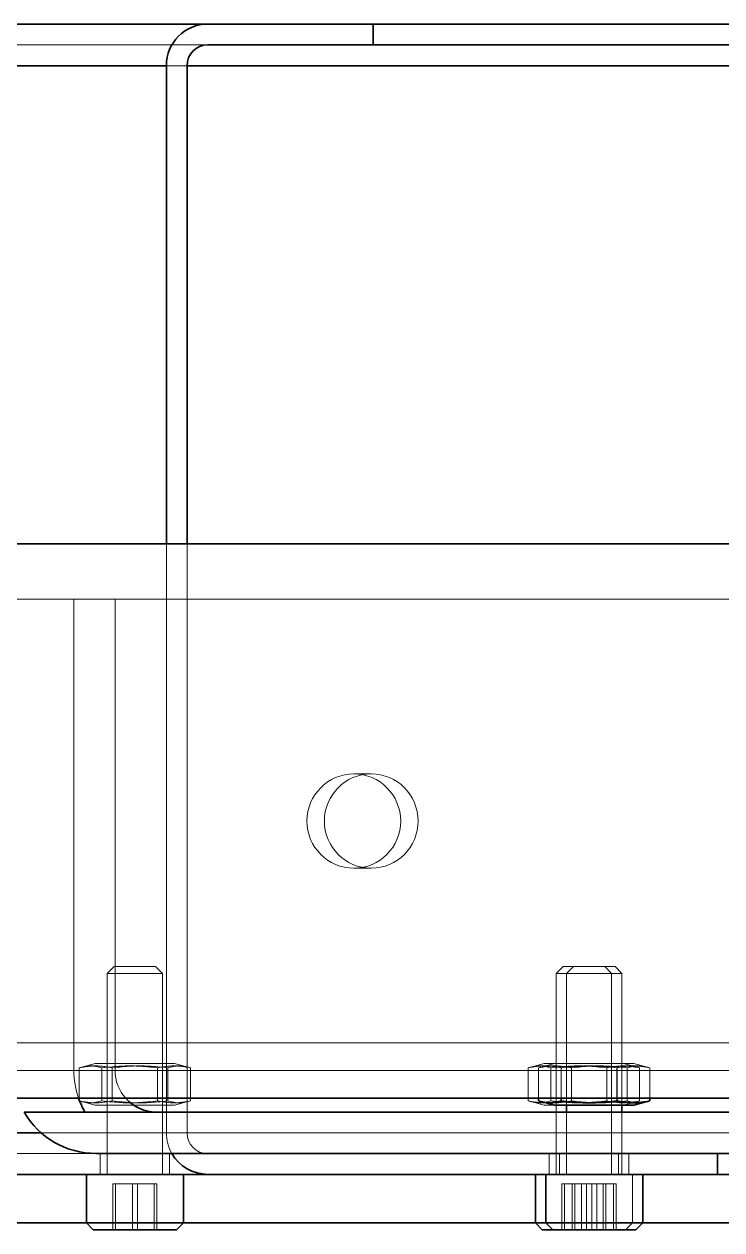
# Model space of a CAD drawing. Header units: millimetres. Extents: x 6115 to 12360, y 7255 to 12668.
# Drawn here: x 9468.5 to 9518.8, y 11611 to 11698 of the extents above; entities that cross this region are included whole.
import ezdxf

# ---------------------------------------------------------------- set-up
doc = ezdxf.new("R2010")
doc.units = ezdxf.units.MM
doc.layers.add('外形線', color=7, linetype='Continuous', lineweight=50)

msp = doc.modelspace()

# ---------------------------------------------------------------- linework, layer by layer
at = {"layer": '外形線', "linetype": 'Continuous', "lineweight": 35}
for p, q in [((9405.065, 11698.034), (9481.723, 11698.034)), ((9493.657, 11698.034), (9481.723, 11698.034)), ((9493.657, 11696.534), (9493.657, 11698.034)), ((9493.657, 11698.034), (9754.978, 11698.034)), ((9481.723, 11696.534), (9493.657, 11696.534)), ((9493.657, 11696.534), (9754.978, 11696.534)), ((9478.739, 11695.034), (9408.048, 11695.034)), ((9478.739, 11695.034), (9478.739, 11660.534)), ((9480.231, 11660.534), (9480.231, 11695.034)), ((9741.552, 11695.034), (9480.231, 11695.034)), ((9059.079, 11660.534), (9770.321, 11660.534)), ((9774.299, 11620.534), (9059.079, 11620.534)), ((9505.601, 11620.349), (9505.601, 11620.534)), ((9506.754, 11620.034), (9505.789, 11620.292)), ((9506.754, 11620.034), (9509.32, 11620.034)), ((9507.244, 11620.349), (9507.244, 11620.534)), ((9507.62, 11619.534), (9507.62, 11620.034)), ((9509.32, 11620.034), (9512.486, 11620.034)), ((9511.264, 11620.349), (9511.264, 11620.534)), ((9511.62, 11619.534), (9511.62, 11620.034)), ((9512.486, 11620.034), (9513.451, 11620.292)), ((9513.639, 11620.349), (9513.639, 11620.534)), ((9804.818, 11619.534), (9468.475, 11619.534)), ((9408.048, 11618.034), (9469.696, 11618.034)), ((9473.643, 11616.534), (9804.818, 11616.534)), ((9518.52, 11615.034), (9518.52, 11616.534)), ((9481.723, 11615.034), (9405.065, 11615.034)), ((9472.969, 11615.034), (9472.969, 11611.534)), ((9479.969, 11615.034), (9479.969, 11611.534)), ((9481.723, 11615.034), (9518.52, 11615.034)), ((9505.373, 11615.034), (9505.373, 11611.534)), ((9506.12, 11615.034), (9506.12, 11611.534)), ((9513.12, 11615.034), (9513.12, 11611.534)), ((9518.52, 11615.034), (9779.841, 11615.034)), ((9472.969, 11611.534), (9447.566, 11611.534)), ((9472.969, 11611.534), (9479.969, 11611.534)), ((9473.469, 11611.034), (9472.969, 11611.534)), ((9479.469, 11611.034), (9473.469, 11611.034)), ((9479.469, 11611.034), (9479.969, 11611.534)), ((9505.373, 11611.534), (9479.969, 11611.534)), ((9505.373, 11611.534), (9506.12, 11611.534)), ((9505.873, 11611.034), (9505.373, 11611.534)), ((9506.62, 11611.034), (9505.873, 11611.034)), ((9506.12, 11611.534), (9509.254, 11611.534)), ((9506.62, 11611.034), (9506.12, 11611.534)), ((9509.306, 11611.034), (9506.62, 11611.034)), ((9509.254, 11611.534), (9513.12, 11611.534)), ((9512.62, 11611.034), (9509.306, 11611.034)), ((9512.62, 11611.034), (9513.12, 11611.534)), ((9537.777, 11611.534), (9513.12, 11611.534))]:
    msp.add_line(p, q, dxfattribs=at).dxf.unprotected_set("ltscale", 0)
at = {"layer": '外形線', "linetype": 'Continuous', "lineweight": 18}
for p, q in [((9481.723, 11696.534), (9405.065, 11696.534)), ((9478.739, 11695.034), (9480.231, 11695.034)), ((9478.739, 11660.534), (9478.739, 11618.034)), ((9480.231, 11618.034), (9480.231, 11660.534)), ((9472.066, 11656.534), (9398.38, 11656.534)), ((9472.066, 11656.534), (9472.066, 11622.534)), ((9475.049, 11656.534), (9472.066, 11656.534)), ((9475.049, 11656.534), (9744.001, 11656.534)), ((9475.049, 11622.534), (9475.049, 11656.534)), ((9493.525, 11643.934), (9492.27, 11643.934)), ((9493.525, 11637.134), (9492.27, 11637.134)), ((9474.969, 11630.034), (9474.469, 11629.534)), ((9478.469, 11629.534), (9474.469, 11629.534)), ((9474.469, 11615.034), (9474.469, 11629.534)), ((9474.969, 11630.034), (9477.969, 11630.034)), ((9477.969, 11630.034), (9478.469, 11629.534)), ((9478.469, 11615.034), (9478.469, 11629.534)), ((9507.373, 11630.034), (9506.873, 11629.534)), ((9507.62, 11629.534), (9506.873, 11629.534)), ((9506.873, 11615.034), (9506.873, 11629.534)), ((9507.373, 11630.034), (9508.12, 11630.034)), ((9508.12, 11630.034), (9507.62, 11629.534)), ((9509.411, 11629.534), (9507.62, 11629.534)), ((9507.62, 11620.034), (9507.62, 11629.534)), ((9508.12, 11630.034), (9509.463, 11630.034)), ((9511.62, 11629.534), (9509.411, 11629.534)), ((9509.463, 11630.034), (9511.12, 11630.034)), ((9510.373, 11630.034), (9510.873, 11629.534)), ((9510.873, 11615.034), (9510.873, 11629.534)), ((9511.12, 11630.034), (9511.62, 11629.534)), ((9511.62, 11620.034), (9511.62, 11629.534)), ((9096.973, 11624.534), (9770.321, 11624.534)), ((9398.38, 11622.534), (9472.066, 11622.534)), ((9472.066, 11622.534), (9475.049, 11622.534)), ((9472.45, 11620.349), (9472.45, 11622.719)), ((9473.603, 11623.034), (9472.638, 11622.775)), ((9479.335, 11623.034), (9473.603, 11623.034)), ((9474.094, 11620.349), (9474.094, 11622.719)), ((9474.469, 11620.034), (9474.469, 11623.034)), ((9474.826, 11620.349), (9474.826, 11622.719)), ((9744.001, 11622.534), (9475.049, 11622.534)), ((9478.113, 11620.349), (9478.113, 11622.719)), ((9478.469, 11620.034), (9478.469, 11623.034)), ((9478.845, 11620.349), (9478.845, 11622.719)), ((9479.335, 11623.034), (9480.301, 11622.775)), ((9480.489, 11620.349), (9480.489, 11622.719)), ((9504.854, 11620.349), (9504.854, 11622.719)), ((9506.007, 11623.034), (9505.042, 11622.775)), ((9505.601, 11620.534), (9505.601, 11622.719)), ((9506.754, 11623.034), (9505.789, 11622.775)), ((9506.754, 11623.034), (9506.007, 11623.034)), ((9506.498, 11620.349), (9506.498, 11622.719)), ((9509.32, 11623.034), (9506.754, 11623.034)), ((9506.873, 11620.034), (9506.873, 11623.034)), ((9507.229, 11620.349), (9507.229, 11622.719)), ((9507.244, 11620.534), (9507.244, 11622.719)), ((9507.62, 11620.034), (9507.62, 11623.034)), ((9507.976, 11620.349), (9507.976, 11622.719)), ((9512.486, 11623.034), (9509.32, 11623.034)), ((9510.517, 11620.349), (9510.517, 11622.719)), ((9510.873, 11620.034), (9510.873, 11623.034)), ((9511.249, 11620.349), (9511.249, 11622.719)), ((9511.264, 11620.534), (9511.264, 11622.719)), ((9511.62, 11620.034), (9511.62, 11623.034)), ((9511.739, 11623.034), (9512.704, 11622.775)), ((9511.995, 11620.349), (9511.995, 11622.719)), ((9512.486, 11623.034), (9513.451, 11622.775)), ((9512.893, 11620.349), (9512.893, 11622.719)), ((9513.639, 11620.534), (9513.639, 11622.719)), ((9473.603, 11620.034), (9472.638, 11620.292)), ((9473.603, 11620.034), (9479.335, 11620.034)), ((9479.335, 11620.034), (9480.301, 11620.292)), ((9506.007, 11620.034), (9505.042, 11620.292)), ((9506.007, 11620.034), (9506.754, 11620.034)), ((9511.739, 11620.034), (9512.704, 11620.292)), ((9507.62, 11615.034), (9507.62, 11619.534)), ((9511.62, 11615.034), (9511.62, 11619.534)), ((9469.696, 11618.034), (9478.739, 11618.034)), ((9480.231, 11618.034), (9478.739, 11618.034)), ((9480.231, 11618.034), (9741.552, 11618.034)), ((9405.065, 11616.534), (9473.643, 11616.534)), ((9473.969, 11615.034), (9473.969, 11616.534)), ((9478.969, 11615.034), (9478.969, 11616.534)), ((9506.373, 11615.034), (9506.373, 11616.534)), ((9507.12, 11615.034), (9507.12, 11616.534)), ((9511.373, 11615.034), (9511.373, 11616.534)), ((9512.12, 11615.034), (9512.12, 11616.534)), ((9512.373, 11615.034), (9512.373, 11611.534)), ((9474.887, 11611.034), (9474.887, 11614.367)), ((9476.288, 11614.367), (9474.887, 11614.367)), ((9475.068, 11611.034), (9475.068, 11614.367)), ((9476.288, 11611.034), (9476.288, 11614.367)), ((9477.871, 11614.367), (9476.288, 11614.367)), ((9476.65, 11611.034), (9476.65, 11614.367)), ((9478.052, 11614.367), (9477.871, 11614.367)), ((9477.871, 11611.034), (9477.871, 11614.367)), ((9478.052, 11611.034), (9478.052, 11614.367)), ((9507.291, 11611.034), (9507.291, 11614.367)), ((9508.038, 11614.367), (9507.291, 11614.367)), ((9507.472, 11611.034), (9507.472, 11614.367)), ((9508.038, 11611.034), (9508.038, 11614.367)), ((9509.439, 11614.367), (9508.038, 11614.367)), ((9508.219, 11611.034), (9508.219, 11614.367)), ((9508.692, 11611.034), (9508.692, 11614.367)), ((9509.054, 11611.034), (9509.054, 11614.367)), ((9509.439, 11611.034), (9509.439, 11614.367)), ((9511.021, 11614.367), (9509.439, 11614.367)), ((9509.801, 11611.034), (9509.801, 11614.367)), ((9510.275, 11611.034), (9510.275, 11614.367)), ((9510.456, 11611.034), (9510.456, 11614.367)), ((9511.021, 11611.034), (9511.021, 11614.367)), ((9511.202, 11614.367), (9511.021, 11614.367)), ((9511.202, 11611.034), (9511.202, 11614.367)), ((9511.873, 11611.034), (9512.373, 11611.534))]:
    msp.add_line(p, q, dxfattribs=at).dxf.unprotected_set("ltscale", 0)
for points in [[(9474.094, 11622.719), (9474.016, 11622.743), (9473.941, 11622.765), (9473.868, 11622.785), (9473.797, 11622.802), (9473.728, 11622.817), (9473.66, 11622.829), (9473.594, 11622.84), (9473.528, 11622.849), (9473.464, 11622.855), (9473.399, 11622.86), (9473.336, 11622.863), (9473.272, 11622.864), (9473.208, 11622.863), (9473.145, 11622.86), (9473.08, 11622.855), (9473.016, 11622.849), (9472.95, 11622.84), (9472.884, 11622.829), (9472.816, 11622.817), (9472.747, 11622.802), (9472.676, 11622.785), (9472.603, 11622.765), (9472.528, 11622.743), (9472.45, 11622.719)], [(9472.45, 11622.719), (9472.562, 11622.743), (9472.671, 11622.765), (9472.776, 11622.785), (9472.879, 11622.802), (9472.979, 11622.817), (9473.077, 11622.829), (9473.173, 11622.84), (9473.267, 11622.849), (9473.361, 11622.855), (9473.454, 11622.86), (9473.546, 11622.863), (9473.638, 11622.864), (9473.73, 11622.863), (9473.822, 11622.86), (9473.915, 11622.855), (9474.008, 11622.849), (9474.103, 11622.84), (9474.199, 11622.829), (9474.297, 11622.817), (9474.397, 11622.802), (9474.5, 11622.785), (9474.605, 11622.765), (9474.713, 11622.743), (9474.826, 11622.719)], [(9478.113, 11622.719), (9477.923, 11622.743), (9477.74, 11622.765), (9477.561, 11622.785), (9477.388, 11622.802), (9477.219, 11622.817), (9477.053, 11622.829), (9476.891, 11622.84), (9476.73, 11622.849), (9476.572, 11622.855), (9476.415, 11622.86), (9476.259, 11622.863), (9476.104, 11622.864), (9475.948, 11622.863), (9475.792, 11622.86), (9475.635, 11622.855), (9475.477, 11622.849), (9475.317, 11622.84), (9475.154, 11622.829), (9474.988, 11622.817), (9474.819, 11622.802), (9474.646, 11622.785), (9474.468, 11622.765), (9474.284, 11622.743), (9474.094, 11622.719)], [(9474.826, 11622.719), (9475.016, 11622.743), (9475.199, 11622.765), (9475.377, 11622.785), (9475.551, 11622.802), (9475.72, 11622.817), (9475.886, 11622.829), (9476.048, 11622.84), (9476.208, 11622.849), (9476.367, 11622.855), (9476.524, 11622.86), (9476.68, 11622.863), (9476.835, 11622.864), (9476.991, 11622.863), (9477.147, 11622.86), (9477.304, 11622.855), (9477.462, 11622.849), (9477.622, 11622.84), (9477.785, 11622.829), (9477.951, 11622.817), (9478.12, 11622.802), (9478.293, 11622.785), (9478.471, 11622.765), (9478.655, 11622.743), (9478.845, 11622.719)], [(9480.489, 11622.719), (9480.376, 11622.743), (9480.268, 11622.765), (9480.163, 11622.785), (9480.06, 11622.802), (9479.96, 11622.817), (9479.862, 11622.829), (9479.766, 11622.84), (9479.671, 11622.849), (9479.578, 11622.855), (9479.485, 11622.86), (9479.393, 11622.863), (9479.301, 11622.864), (9479.209, 11622.863), (9479.117, 11622.86), (9479.024, 11622.855), (9478.931, 11622.849), (9478.836, 11622.84), (9478.74, 11622.829), (9478.642, 11622.817), (9478.542, 11622.802), (9478.439, 11622.785), (9478.334, 11622.765), (9478.225, 11622.743), (9478.113, 11622.719)], [(9478.845, 11622.719), (9478.923, 11622.743), (9478.998, 11622.765), (9479.071, 11622.785), (9479.141, 11622.802), (9479.211, 11622.817), (9479.278, 11622.829), (9479.345, 11622.84), (9479.41, 11622.849), (9479.475, 11622.855), (9479.539, 11622.86), (9479.603, 11622.863), (9479.667, 11622.864), (9479.73, 11622.863), (9479.794, 11622.86), (9479.858, 11622.855), (9479.923, 11622.849), (9479.989, 11622.84), (9480.055, 11622.829), (9480.123, 11622.817), (9480.192, 11622.802), (9480.263, 11622.785), (9480.336, 11622.765), (9480.411, 11622.743), (9480.489, 11622.719)], [(9506.498, 11622.719), (9506.42, 11622.743), (9506.345, 11622.765), (9506.272, 11622.785), (9506.201, 11622.802), (9506.132, 11622.817), (9506.064, 11622.829), (9505.998, 11622.84), (9505.932, 11622.849), (9505.867, 11622.855), (9505.803, 11622.86), (9505.739, 11622.863), (9505.676, 11622.864), (9505.612, 11622.863), (9505.548, 11622.86), (9505.484, 11622.855), (9505.419, 11622.849), (9505.354, 11622.84), (9505.287, 11622.829), (9505.22, 11622.817), (9505.15, 11622.802), (9505.08, 11622.785), (9505.007, 11622.765), (9504.932, 11622.743), (9504.854, 11622.719)], [(9504.854, 11622.719), (9504.966, 11622.743), (9505.075, 11622.765), (9505.18, 11622.785), (9505.282, 11622.802), (9505.382, 11622.817), (9505.48, 11622.829), (9505.577, 11622.84), (9505.671, 11622.849), (9505.765, 11622.855), (9505.858, 11622.86), (9505.95, 11622.863), (9506.042, 11622.864), (9506.134, 11622.863), (9506.226, 11622.86), (9506.319, 11622.855), (9506.412, 11622.849), (9506.507, 11622.84), (9506.603, 11622.829), (9506.701, 11622.817), (9506.801, 11622.802), (9506.903, 11622.785), (9507.009, 11622.765), (9507.117, 11622.743), (9507.229, 11622.719)], [(9505.601, 11622.719), (9505.713, 11622.743), (9505.821, 11622.765), (9505.927, 11622.785), (9506.029, 11622.802), (9506.129, 11622.817), (9506.227, 11622.829), (9506.323, 11622.84), (9506.418, 11622.849), (9506.512, 11622.855), (9506.604, 11622.86), (9506.696, 11622.863), (9506.788, 11622.864), (9506.88, 11622.863), (9506.972, 11622.86), (9507.065, 11622.855), (9507.159, 11622.849), (9507.254, 11622.84), (9507.35, 11622.829), (9507.448, 11622.817), (9507.548, 11622.802), (9507.65, 11622.785), (9507.755, 11622.765), (9507.864, 11622.743), (9507.976, 11622.719)], [(9507.244, 11622.719), (9507.167, 11622.743), (9507.092, 11622.765), (9507.019, 11622.785), (9506.948, 11622.802), (9506.879, 11622.817), (9506.811, 11622.829), (9506.744, 11622.84), (9506.679, 11622.849), (9506.614, 11622.855), (9506.55, 11622.86), (9506.486, 11622.863), (9506.423, 11622.864), (9506.359, 11622.863), (9506.295, 11622.86), (9506.231, 11622.855), (9506.166, 11622.849), (9506.101, 11622.84), (9506.034, 11622.829), (9505.966, 11622.817), (9505.897, 11622.802), (9505.826, 11622.785), (9505.753, 11622.765), (9505.678, 11622.743), (9505.601, 11622.719)], [(9510.517, 11622.719), (9510.327, 11622.743), (9510.143, 11622.765), (9509.965, 11622.785), (9509.792, 11622.802), (9509.623, 11622.817), (9509.457, 11622.829), (9509.294, 11622.84), (9509.134, 11622.849), (9508.976, 11622.855), (9508.819, 11622.86), (9508.663, 11622.863), (9508.507, 11622.864), (9508.352, 11622.863), (9508.196, 11622.86), (9508.039, 11622.855), (9507.881, 11622.849), (9507.72, 11622.84), (9507.558, 11622.829), (9507.392, 11622.817), (9507.223, 11622.802), (9507.049, 11622.785), (9506.871, 11622.765), (9506.688, 11622.743), (9506.498, 11622.719)], [(9507.229, 11622.719), (9507.419, 11622.743), (9507.603, 11622.765), (9507.781, 11622.785), (9507.955, 11622.802), (9508.124, 11622.817), (9508.289, 11622.829), (9508.452, 11622.84), (9508.612, 11622.849), (9508.771, 11622.855), (9508.928, 11622.86), (9509.084, 11622.863), (9509.239, 11622.864), (9509.395, 11622.863), (9509.551, 11622.86), (9509.708, 11622.855), (9509.866, 11622.849), (9510.026, 11622.84), (9510.189, 11622.829), (9510.354, 11622.817), (9510.524, 11622.802), (9510.697, 11622.785), (9510.875, 11622.765), (9511.059, 11622.743), (9511.249, 11622.719)], [(9511.264, 11622.719), (9511.074, 11622.743), (9510.89, 11622.765), (9510.712, 11622.785), (9510.539, 11622.802), (9510.369, 11622.817), (9510.204, 11622.829), (9510.041, 11622.84), (9509.881, 11622.849), (9509.723, 11622.855), (9509.566, 11622.86), (9509.41, 11622.863), (9509.254, 11622.864), (9509.099, 11622.863), (9508.943, 11622.86), (9508.786, 11622.855), (9508.627, 11622.849), (9508.467, 11622.84), (9508.304, 11622.829), (9508.139, 11622.817), (9507.97, 11622.802), (9507.796, 11622.785), (9507.618, 11622.765), (9507.434, 11622.743), (9507.244, 11622.719)], [(9507.976, 11622.719), (9508.166, 11622.743), (9508.35, 11622.765), (9508.528, 11622.785), (9508.701, 11622.802), (9508.87, 11622.817), (9509.036, 11622.829), (9509.199, 11622.84), (9509.359, 11622.849), (9509.517, 11622.855), (9509.674, 11622.86), (9509.83, 11622.863), (9509.986, 11622.864), (9510.141, 11622.863), (9510.297, 11622.86), (9510.454, 11622.855), (9510.613, 11622.849), (9510.773, 11622.84), (9510.936, 11622.829), (9511.101, 11622.817), (9511.27, 11622.802), (9511.444, 11622.785), (9511.622, 11622.765), (9511.805, 11622.743), (9511.995, 11622.719)], [(9512.893, 11622.719), (9512.78, 11622.743), (9512.672, 11622.765), (9512.566, 11622.785), (9512.464, 11622.802), (9512.364, 11622.817), (9512.266, 11622.829), (9512.17, 11622.84), (9512.075, 11622.849), (9511.982, 11622.855), (9511.889, 11622.86), (9511.797, 11622.863), (9511.705, 11622.864), (9511.613, 11622.863), (9511.521, 11622.86), (9511.428, 11622.855), (9511.334, 11622.849), (9511.24, 11622.84), (9511.143, 11622.829), (9511.046, 11622.817), (9510.946, 11622.802), (9510.843, 11622.785), (9510.738, 11622.765), (9510.629, 11622.743), (9510.517, 11622.719)], [(9511.249, 11622.719), (9511.326, 11622.743), (9511.402, 11622.765), (9511.474, 11622.785), (9511.545, 11622.802), (9511.614, 11622.817), (9511.682, 11622.829), (9511.749, 11622.84), (9511.814, 11622.849), (9511.879, 11622.855), (9511.943, 11622.86), (9512.007, 11622.863), (9512.071, 11622.864), (9512.134, 11622.863), (9512.198, 11622.86), (9512.262, 11622.855), (9512.327, 11622.849), (9512.393, 11622.84), (9512.459, 11622.829), (9512.527, 11622.817), (9512.596, 11622.802), (9512.667, 11622.785), (9512.74, 11622.765), (9512.815, 11622.743), (9512.893, 11622.719)], [(9513.639, 11622.719), (9513.527, 11622.743), (9513.418, 11622.765), (9513.313, 11622.785), (9513.211, 11622.802), (9513.111, 11622.817), (9513.013, 11622.829), (9512.917, 11622.84), (9512.822, 11622.849), (9512.728, 11622.855), (9512.636, 11622.86), (9512.543, 11622.863), (9512.452, 11622.864), (9512.36, 11622.863), (9512.267, 11622.86), (9512.175, 11622.855), (9512.081, 11622.849), (9511.986, 11622.84), (9511.89, 11622.829), (9511.792, 11622.817), (9511.692, 11622.802), (9511.59, 11622.785), (9511.485, 11622.765), (9511.376, 11622.743), (9511.264, 11622.719)], [(9511.995, 11622.719), (9512.073, 11622.743), (9512.148, 11622.765), (9512.221, 11622.785), (9512.292, 11622.802), (9512.361, 11622.817), (9512.429, 11622.829), (9512.495, 11622.84), (9512.561, 11622.849), (9512.626, 11622.855), (9512.69, 11622.86), (9512.754, 11622.863), (9512.817, 11622.864), (9512.881, 11622.863), (9512.945, 11622.86), (9513.009, 11622.855), (9513.074, 11622.849), (9513.139, 11622.84), (9513.206, 11622.829), (9513.274, 11622.817), (9513.343, 11622.802), (9513.414, 11622.785), (9513.486, 11622.765), (9513.562, 11622.743), (9513.639, 11622.719)], [(9474.826, 11620.349), (9474.713, 11620.324), (9474.605, 11620.302), (9474.5, 11620.282), (9474.397, 11620.265), (9474.297, 11620.25), (9474.199, 11620.238), (9474.103, 11620.227), (9474.008, 11620.219), (9473.915, 11620.212), (9473.822, 11620.207), (9473.73, 11620.204), (9473.638, 11620.203), (9473.546, 11620.204), (9473.454, 11620.207), (9473.361, 11620.212), (9473.267, 11620.219), (9473.173, 11620.227), (9473.077, 11620.238), (9472.979, 11620.25), (9472.879, 11620.265), (9472.776, 11620.282), (9472.671, 11620.302), (9472.562, 11620.324), (9472.45, 11620.349)], [(9472.45, 11620.349), (9472.528, 11620.324), (9472.603, 11620.302), (9472.676, 11620.282), (9472.747, 11620.265), (9472.816, 11620.25), (9472.884, 11620.238), (9472.95, 11620.227), (9473.016, 11620.219), (9473.08, 11620.212), (9473.145, 11620.207), (9473.208, 11620.204), (9473.272, 11620.203), (9473.336, 11620.204), (9473.399, 11620.207), (9473.464, 11620.212), (9473.528, 11620.219), (9473.594, 11620.227), (9473.66, 11620.238), (9473.728, 11620.25), (9473.797, 11620.265), (9473.868, 11620.282), (9473.941, 11620.302), (9474.016, 11620.324), (9474.094, 11620.349)], [(9474.094, 11620.349), (9474.284, 11620.324), (9474.468, 11620.302), (9474.646, 11620.282), (9474.819, 11620.265), (9474.988, 11620.25), (9475.154, 11620.238), (9475.317, 11620.227), (9475.477, 11620.219), (9475.635, 11620.212), (9475.792, 11620.207), (9475.948, 11620.204), (9476.104, 11620.203), (9476.259, 11620.204), (9476.415, 11620.207), (9476.572, 11620.212), (9476.73, 11620.219), (9476.891, 11620.227), (9477.053, 11620.238), (9477.219, 11620.25), (9477.388, 11620.265), (9477.561, 11620.282), (9477.74, 11620.302), (9477.923, 11620.324), (9478.113, 11620.349)], [(9478.845, 11620.349), (9478.655, 11620.324), (9478.471, 11620.302), (9478.293, 11620.282), (9478.12, 11620.265), (9477.951, 11620.25), (9477.785, 11620.238), (9477.622, 11620.227), (9477.462, 11620.219), (9477.304, 11620.212), (9477.147, 11620.207), (9476.991, 11620.204), (9476.835, 11620.203), (9476.68, 11620.204), (9476.524, 11620.207), (9476.367, 11620.212), (9476.208, 11620.219), (9476.048, 11620.227), (9475.886, 11620.238), (9475.72, 11620.25), (9475.551, 11620.265), (9475.377, 11620.282), (9475.199, 11620.302), (9475.016, 11620.324), (9474.826, 11620.349)], [(9478.113, 11620.349), (9478.225, 11620.324), (9478.334, 11620.302), (9478.439, 11620.282), (9478.542, 11620.265), (9478.642, 11620.25), (9478.74, 11620.238), (9478.836, 11620.227), (9478.931, 11620.219), (9479.024, 11620.212), (9479.117, 11620.207), (9479.209, 11620.204), (9479.301, 11620.203), (9479.393, 11620.204), (9479.485, 11620.207), (9479.578, 11620.212), (9479.671, 11620.219), (9479.766, 11620.227), (9479.862, 11620.238), (9479.96, 11620.25), (9480.06, 11620.265), (9480.163, 11620.282), (9480.268, 11620.302), (9480.376, 11620.324), (9480.489, 11620.349)], [(9480.489, 11620.349), (9480.411, 11620.324), (9480.336, 11620.302), (9480.263, 11620.282), (9480.192, 11620.265), (9480.123, 11620.25), (9480.055, 11620.238), (9479.989, 11620.227), (9479.923, 11620.219), (9479.858, 11620.212), (9479.794, 11620.207), (9479.73, 11620.204), (9479.667, 11620.203), (9479.603, 11620.204), (9479.539, 11620.207), (9479.475, 11620.212), (9479.41, 11620.219), (9479.345, 11620.227), (9479.278, 11620.238), (9479.211, 11620.25), (9479.141, 11620.265), (9479.071, 11620.282), (9478.998, 11620.302), (9478.923, 11620.324), (9478.845, 11620.349)], [(9507.229, 11620.349), (9507.117, 11620.324), (9507.009, 11620.302), (9506.903, 11620.282), (9506.801, 11620.265), (9506.701, 11620.25), (9506.603, 11620.238), (9506.507, 11620.227), (9506.412, 11620.219), (9506.319, 11620.212), (9506.226, 11620.207), (9506.134, 11620.204), (9506.042, 11620.203), (9505.95, 11620.204), (9505.858, 11620.207), (9505.765, 11620.212), (9505.671, 11620.219), (9505.577, 11620.227), (9505.48, 11620.238), (9505.382, 11620.25), (9505.282, 11620.265), (9505.18, 11620.282), (9505.075, 11620.302), (9504.966, 11620.324), (9504.854, 11620.349)], [(9504.854, 11620.349), (9504.932, 11620.324), (9505.007, 11620.302), (9505.08, 11620.282), (9505.15, 11620.265), (9505.22, 11620.25), (9505.287, 11620.238), (9505.354, 11620.227), (9505.419, 11620.219), (9505.484, 11620.212), (9505.548, 11620.207), (9505.612, 11620.204), (9505.676, 11620.203), (9505.739, 11620.204), (9505.803, 11620.207), (9505.867, 11620.212), (9505.932, 11620.219), (9505.998, 11620.227), (9506.064, 11620.238), (9506.132, 11620.25), (9506.201, 11620.265), (9506.272, 11620.282), (9506.345, 11620.302), (9506.42, 11620.324), (9506.498, 11620.349)], [(9507.976, 11620.349), (9507.864, 11620.324), (9507.755, 11620.302), (9507.65, 11620.282), (9507.548, 11620.265), (9507.448, 11620.25), (9507.35, 11620.238), (9507.254, 11620.227), (9507.159, 11620.219), (9507.065, 11620.212), (9506.972, 11620.207), (9506.88, 11620.204), (9506.788, 11620.203), (9506.696, 11620.204), (9506.604, 11620.207), (9506.512, 11620.212), (9506.418, 11620.219), (9506.323, 11620.227), (9506.227, 11620.238), (9506.129, 11620.25), (9506.029, 11620.265), (9505.927, 11620.282), (9505.821, 11620.302), (9505.713, 11620.324), (9505.601, 11620.349)], [(9506.498, 11620.349), (9506.688, 11620.324), (9506.871, 11620.302), (9507.049, 11620.282), (9507.223, 11620.265), (9507.392, 11620.25), (9507.558, 11620.238), (9507.72, 11620.227), (9507.881, 11620.219), (9508.039, 11620.212), (9508.196, 11620.207), (9508.352, 11620.204), (9508.507, 11620.203), (9508.663, 11620.204), (9508.819, 11620.207), (9508.976, 11620.212), (9509.134, 11620.219), (9509.294, 11620.227), (9509.457, 11620.238), (9509.623, 11620.25), (9509.792, 11620.265), (9509.965, 11620.282), (9510.143, 11620.302), (9510.327, 11620.324), (9510.517, 11620.349)], [(9511.249, 11620.349), (9511.059, 11620.324), (9510.875, 11620.302), (9510.697, 11620.282), (9510.524, 11620.265), (9510.354, 11620.25), (9510.189, 11620.238), (9510.026, 11620.227), (9509.866, 11620.219), (9509.708, 11620.212), (9509.551, 11620.207), (9509.395, 11620.204), (9509.239, 11620.203), (9509.084, 11620.204), (9508.928, 11620.207), (9508.771, 11620.212), (9508.612, 11620.219), (9508.452, 11620.227), (9508.289, 11620.238), (9508.124, 11620.25), (9507.955, 11620.265), (9507.781, 11620.282), (9507.603, 11620.302), (9507.419, 11620.324), (9507.229, 11620.349)], [(9511.995, 11620.349), (9511.805, 11620.324), (9511.622, 11620.302), (9511.444, 11620.282), (9511.27, 11620.265), (9511.101, 11620.25), (9510.936, 11620.238), (9510.773, 11620.227), (9510.613, 11620.219), (9510.454, 11620.212), (9510.297, 11620.207), (9510.141, 11620.204), (9509.986, 11620.203), (9509.83, 11620.204), (9509.674, 11620.207), (9509.517, 11620.212), (9509.359, 11620.219), (9509.199, 11620.227), (9509.036, 11620.238), (9508.87, 11620.25), (9508.701, 11620.265), (9508.528, 11620.282), (9508.35, 11620.302), (9508.166, 11620.324), (9507.976, 11620.349)], [(9510.517, 11620.349), (9510.629, 11620.324), (9510.738, 11620.302), (9510.843, 11620.282), (9510.946, 11620.265), (9511.046, 11620.25), (9511.143, 11620.238), (9511.24, 11620.227), (9511.334, 11620.219), (9511.428, 11620.212), (9511.521, 11620.207), (9511.613, 11620.204), (9511.705, 11620.203), (9511.797, 11620.204), (9511.889, 11620.207), (9511.982, 11620.212), (9512.075, 11620.219), (9512.17, 11620.227), (9512.266, 11620.238), (9512.364, 11620.25), (9512.464, 11620.265), (9512.566, 11620.282), (9512.672, 11620.302), (9512.78, 11620.324), (9512.893, 11620.349)], [(9512.893, 11620.349), (9512.815, 11620.324), (9512.74, 11620.302), (9512.667, 11620.282), (9512.596, 11620.265), (9512.527, 11620.25), (9512.459, 11620.238), (9512.393, 11620.227), (9512.327, 11620.219), (9512.262, 11620.212), (9512.198, 11620.207), (9512.134, 11620.204), (9512.071, 11620.203), (9512.007, 11620.204), (9511.943, 11620.207), (9511.879, 11620.212), (9511.814, 11620.219), (9511.749, 11620.227), (9511.682, 11620.238), (9511.614, 11620.25), (9511.545, 11620.265), (9511.474, 11620.282), (9511.402, 11620.302), (9511.326, 11620.324), (9511.249, 11620.349)], [(9513.451, 11620.292), (9513.387, 11620.276), (9513.324, 11620.261), (9513.262, 11620.248), (9513.201, 11620.237), (9513.142, 11620.227), (9513.083, 11620.22), (9513.025, 11620.213), (9512.967, 11620.209), (9512.91, 11620.205), (9512.853, 11620.204), (9512.795, 11620.204), (9512.738, 11620.205), (9512.681, 11620.208), (9512.624, 11620.212), (9512.566, 11620.218), (9512.507, 11620.225), (9512.447, 11620.235), (9512.387, 11620.245), (9512.326, 11620.258), (9512.263, 11620.272), (9512.199, 11620.288), (9512.133, 11620.306), (9512.065, 11620.326), (9511.995, 11620.349)]]:
    msp.add_lwpolyline(points, dxfattribs=at).dxf.unprotected_set("ltscale", 0)
at = {"layer": '外形線', "linetype": 'Continuous', "lineweight": 35}
for points in [[(9505.601, 11620.349), (9505.678, 11620.324), (9505.753, 11620.302), (9505.826, 11620.282), (9505.897, 11620.265), (9505.966, 11620.25), (9506.034, 11620.238), (9506.101, 11620.227), (9506.166, 11620.219), (9506.231, 11620.212), (9506.295, 11620.207), (9506.359, 11620.204), (9506.423, 11620.203), (9506.486, 11620.204), (9506.55, 11620.207), (9506.614, 11620.212), (9506.679, 11620.219), (9506.744, 11620.227), (9506.811, 11620.238), (9506.879, 11620.25), (9506.948, 11620.265), (9507.019, 11620.282), (9507.092, 11620.302), (9507.167, 11620.324), (9507.244, 11620.349)], [(9507.244, 11620.349), (9507.434, 11620.324), (9507.618, 11620.302), (9507.796, 11620.282), (9507.97, 11620.265), (9508.139, 11620.25), (9508.304, 11620.238), (9508.467, 11620.227), (9508.627, 11620.219), (9508.786, 11620.212), (9508.943, 11620.207), (9509.099, 11620.204), (9509.254, 11620.203), (9509.41, 11620.204), (9509.566, 11620.207), (9509.723, 11620.212), (9509.881, 11620.219), (9510.041, 11620.227), (9510.204, 11620.238), (9510.369, 11620.25), (9510.539, 11620.265), (9510.712, 11620.282), (9510.89, 11620.302), (9511.074, 11620.324), (9511.264, 11620.349)], [(9511.264, 11620.349), (9511.376, 11620.324), (9511.485, 11620.302), (9511.59, 11620.282), (9511.692, 11620.265), (9511.792, 11620.25), (9511.89, 11620.238), (9511.986, 11620.227), (9512.081, 11620.219), (9512.175, 11620.212), (9512.267, 11620.207), (9512.36, 11620.204), (9512.452, 11620.203), (9512.543, 11620.204), (9512.636, 11620.207), (9512.728, 11620.212), (9512.822, 11620.219), (9512.917, 11620.227), (9513.013, 11620.238), (9513.111, 11620.25), (9513.211, 11620.265), (9513.313, 11620.282), (9513.418, 11620.302), (9513.527, 11620.324), (9513.639, 11620.349)], [(9513.639, 11620.349), (9513.631, 11620.346), (9513.623, 11620.343), (9513.615, 11620.341), (9513.607, 11620.338), (9513.599, 11620.335), (9513.591, 11620.333), (9513.583, 11620.33), (9513.575, 11620.328), (9513.567, 11620.325), (9513.559, 11620.323), (9513.551, 11620.321), (9513.543, 11620.318), (9513.535, 11620.316), (9513.528, 11620.314), (9513.52, 11620.311), (9513.512, 11620.309), (9513.504, 11620.307), (9513.497, 11620.305), (9513.489, 11620.303), (9513.481, 11620.3), (9513.474, 11620.298), (9513.466, 11620.296), (9513.459, 11620.294), (9513.451, 11620.292)]]:
    msp.add_lwpolyline(points, dxfattribs=at).dxf.unprotected_set("ltscale", 0)
at = {"layer": '外形線', "linetype": 'Continuous', "lineweight": 18}
msp.add_arc((9478.033, 11622.534), 2.993, 180.13906, 221.96676, dxfattribs=at).dxf.unprotected_set("ltscale", 0)
at = {"layer": '外形線', "linetype": 'Continuous', "lineweight": 35}
for centre, major_axis, ratio, start_param, end_param in [((9481.723, 11695.034), (0, 3), 0.994522, 0, 1.570796), ((9481.723, 11695.034), (0, 1.5), 0.994522, 0, 1.570796), ((9478.033, 11622.534), (2.009, -5.65), 0.995737, 4.712389, 4.896151), ((9478.033, 11622.534), (0, -3), 0.994522, 5.442117, 6.283185), ((9473.643, 11622.534), (3.008, -5.182), 0.997257, 4.712389, 5.759587), ((9481.723, 11618.034), (1.504, -2.591), 0.997257, 4.712389, 5.759587)]:
    msp.add_ellipse(centre, major_axis=major_axis, ratio=ratio, start_param=start_param, end_param=end_param, dxfattribs=at).dxf.unprotected_set("ltscale", 0)
at = {"layer": '外形線', "linetype": 'Continuous', "lineweight": 18}
for centre in [(9492.27, 11640.534), (9493.525, 11640.534)]:
    msp.add_ellipse(centre, major_axis=(0, -3.4), ratio=0.994522, dxfattribs=at).dxf.unprotected_set("ltscale", 0)
for centre, major_axis, end_param in [((9478.033, 11622.534), (0, -6), 5.052226), ((9481.723, 11618.034), (0, -3), 5.235988), ((9481.723, 11618.034), (0, -1.5), 6.283185)]:
    msp.add_ellipse(centre, major_axis=major_axis, ratio=0.994522, start_param=4.712389, end_param=end_param, dxfattribs=at).dxf.unprotected_set("ltscale", 0)

doc.saveas('drawing.dxf')
